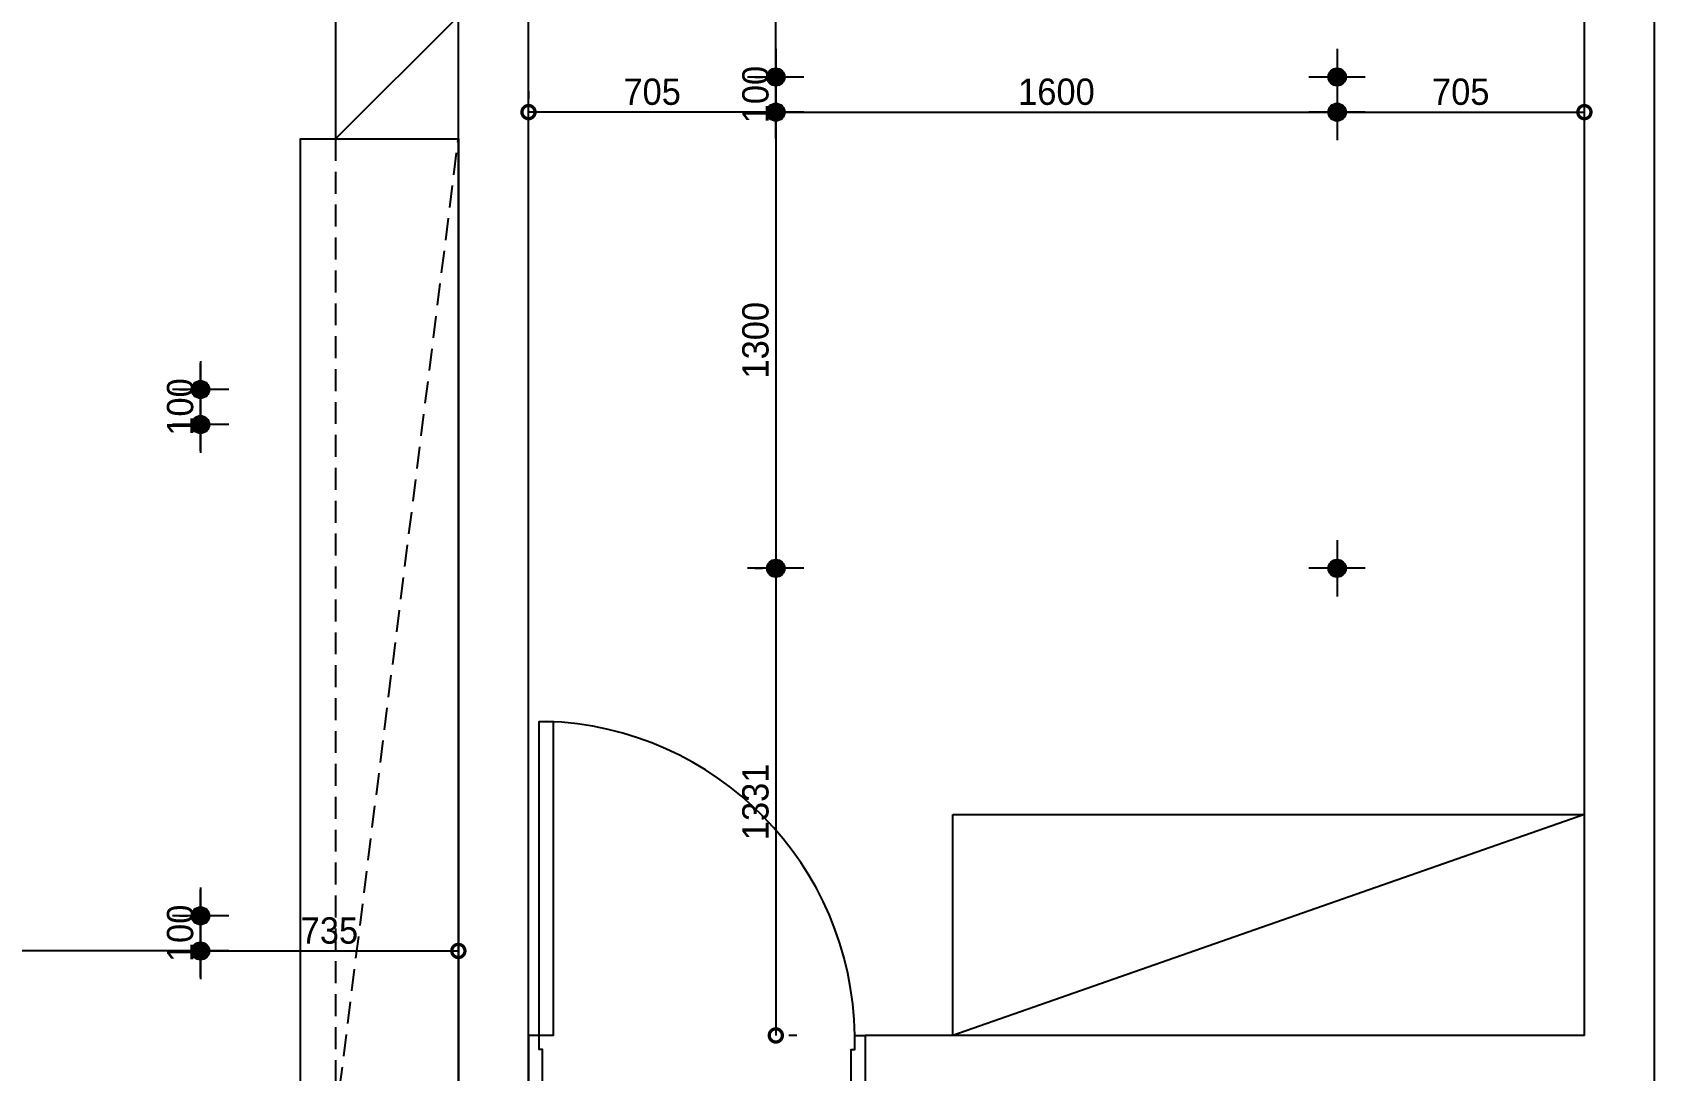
# Model space of a CAD drawing. Header units: inches. Extents: x -4181 to 116552, y 25636 to 44656.
# Drawn here: x 46543 to 51167, y 35096 to 38054 of the extents above; entities that cross this region are included whole.
import ezdxf

# ---------------------------------------------------------------- set-up
doc = ezdxf.new("R2010")
doc.units = ezdxf.units.IN
doc.header["$LTSCALE"] = 50
doc.header["$MEASUREMENT"] = 0
doc.linetypes.add('HIDDEN', pattern=[0.375, 0.25, -0.125])
for name, color, linetype in [('02-wal', 2, 'Continuous'), ('07-dim wal', 5, 'Continuous'), ('3TI-CE-LIGHT', 6, 'Continuous'), ('6fur', 6, 'Continuous'), ('CO-DO-FR', 7, 'Continuous'), ('CO-DOOR', 8, 'Continuous'), ('RC-LIGHT', 7, 'Continuous'), ('도면층2', 2, 'Continuous'), ('도면층4', 4, 'Continuous')]:
    doc.layers.add(name, color=color, linetype=linetype)
doc.styles.add('스타일1', font='HY울릉도M.TTF')
doc.dimstyles.new('30', dxfattribs={"dimscale": 30, "dimtxt": 2.5, "dimasz": 2.5, "dimexe": 1.25, "dimexo": 2, "dimtad": 1, "dimdec": 0, "dimtxsty": '스타일1', "dimblk": 'DOTSMALL', "dimcen": 2.5, "dimclrd": 1, "dimclre": 1, "dimclrt": 2, "dimadec": 0, "dimazin": 0, "dimtfac": 1, "dimtix": 1, "dimtmove": 0, "dimatfit": 3, "dimldrblk": 'DOTSMALL', "dimfxl": 1.25, "dimarcsym": 0})

# ---------------------------------------------------------------- blocks, each defined once
blk = doc.blocks.new('asfsd')
at = {"layer": '02-wal'}
for p, q in [((26035.6, 32792.4), (26035.6, 40417.4)), ((25835.6, 35487.4), (25835.6, 40217.4)), ((22625.6, 35287.4), (22625.6, 39057.4)), ((22825.6, 35287.4), (22825.6, 38992.4)), ((25835.6, 35487.4), (23785.6, 35487.4)), ((23785.6, 35487.4), (23785.6, 35287.4))]:
    blk.add_line(p, q, dxfattribs=at)
at = {"layer": 'CO-DO-FR'}
for points in [[(22825.6, 35487.4), (22825.6, 35237.4), (22855.6, 35237.4), (22855.6, 35277.4), (22865.6, 35277.4), (22865.6, 35447.4), (22855.6, 35447.4), (22855.6, 35487.4), (22825.6, 35487.4)], [(23785.6, 35487.4), (23785.6, 35237.4), (23755.6, 35237.4), (23755.6, 35277.4), (23745.6, 35277.4), (23745.6, 35447.4), (23755.6, 35447.4), (23755.6, 35487.4), (23785.6, 35487.4)]]:
    blk.add_lwpolyline(points, close=True, dxfattribs=at)
at = {"layer": 'CO-DOOR'}
blk.add_lwpolyline([(22895.6, 36382.4), (22895.6, 35487.4), (22855.6, 35487.4), (22855.6, 36382.4)], close=True, dxfattribs=at)
blk.add_arc((22847.1, 35474.2), 908.6, 0.8321, 88.1996, dxfattribs=at)
at = {"layer": '도면층2'}
blk.add_line((23785.6, 35487.4), (23785.6, 35287.4), dxfattribs=at)
at = {"layer": '도면층4'}
blk.add_line((23785.6, 35487.4), (23785.6, 35287.4), dxfattribs=at)
blk = doc.blocks.new('cjswjdeh')
at = {"layer": '3TI-CE-LIGHT', "color": 8}
for p, q in [((47757.4, 38100.7), (47407.4, 37750.7)), ((49167.4, 35195.7), (49167.4, 35825.7)), ((49167.4, 35825.7), (50967.4, 35825.7)), ((50967.4, 35825.7), (49167.4, 35195.7))]:
    blk.add_line(p, q, dxfattribs=at)
blk.add_lwpolyline([(47407.4, 37750.7), (47757.4, 37750.7), (47757.4, 38100.7), (47407.4, 38100.7)], close=True, dxfattribs=at)
at = {"layer": '3TI-CE-LIGHT', "color": 8, "linetype": 'HIDDEN', "ltscale": 5}
blk.add_lwpolyline([(47407.4, 37750.7), (47407.4, 34950.7), (47757.4, 37750.7)], dxfattribs=at)
at = {"layer": '6fur', "color": 8}
blk.add_lwpolyline([(47757.4, 34950.7), (47307.4, 34950.7), (47307.4, 37750.7), (47757.4, 37750.7)], close=True, dxfattribs=at)
at = {"layer": '6fur'}
blk.add_blockref('asfsd', (25131.8, -291.7), dxfattribs=at)
blk = doc.blocks.new('1')
at = {"linetype": 'Continuous'}
h = blk.add_hatch(color=4, dxfattribs=at)
h.dxf.hatch_style = 1
edge = h.paths.add_edge_path()
edge.add_arc((11539653.5, -14273503.8), 37.5, 0, 360)
at = {"color": 1, "linetype": 'Continuous'}
for p, q in [((11539653.5, -14273637.1), (11539653.5, -14273370.5)), ((11539520.2, -14273503.8), (11539786.8, -14273503.8))]:
    blk.add_line(p, q, dxfattribs=at)
at = {"color": 4, "linetype": 'Continuous'}
for radius in [41.5, 37.5]:
    blk.add_circle((11539653.5, -14273503.8), radius, dxfattribs=at)
blk = doc.blocks.new('_DOTSMALL')
at = {"color": 0, "linetype": 'ByBlock', "const_width": 0.5}
blk.add_lwpolyline([(-0.0625, 0, 1), (0.0625, 0, 1)], format="xyb", close=True, dxfattribs=at)
blk = doc.blocks.new('*D1251')
at = {"layer": '07-dim wal', "color": 1, "lineweight": -2}
for p, q in [((47022.4, 36861.6), (47022.4, 37111.6)), ((46962.4, 37036.6), (46984.9, 37036.6)), ((46962.4, 36936.6), (46984.9, 36936.6))]:
    blk.add_line(p, q, dxfattribs=at)
at = {"layer": 'Defpoints', "color": 0}
for p in [(47022.4, 37036.6), (47022.4, 37036.6), (47022.4, 36936.6)]:
    blk.add_point(p, dxfattribs=at)
at = {"layer": '07-dim wal', "color": 1, "lineweight": -2, "xscale": 75, "yscale": 75, "zscale": 75}
for p, rotation in [((47022.4, 37036.6), 270), ((47022.4, 36936.6), 90)]:
    blk.add_blockref('_DOTSMALL', p, dxfattribs=dict(at, rotation=rotation))
at = {"layer": '07-dim wal', "color": 2, "insert": (46964.7, 36986.6), "char_height": 75, "attachment_point": 5, "rotation": 90, "style": '스타일1'}
blk.add_mtext('100', dxfattribs=at)
blk = doc.blocks.new('*D1254')
at = {"layer": '07-dim wal', "color": 1, "lineweight": -2}
for p, q in [((47022.4, 35361.6), (47022.4, 35611.6)), ((46962.4, 35536.6), (46984.9, 35536.6)), ((46962.4, 35436.6), (46984.9, 35436.6))]:
    blk.add_line(p, q, dxfattribs=at)
at = {"layer": 'Defpoints', "color": 0}
for p in [(47022.4, 35536.6), (47022.4, 35536.6), (47022.4, 35436.6)]:
    blk.add_point(p, dxfattribs=at)
at = {"layer": '07-dim wal', "color": 1, "lineweight": -2, "xscale": 75, "yscale": 75, "zscale": 75}
for p, rotation in [((47022.4, 35536.6), 270), ((47022.4, 35436.6), 90)]:
    blk.add_blockref('_DOTSMALL', p, dxfattribs=dict(at, rotation=rotation))
at = {"layer": '07-dim wal', "color": 2, "insert": (46964.7, 35486.6), "char_height": 75, "attachment_point": 5, "rotation": 90, "style": '스타일1'}
blk.add_mtext('100', dxfattribs=at)
blk = doc.blocks.new('*D1264')
at = {"layer": '07-dim wal', "color": 1, "lineweight": -2}
for p, q in [((48662.4, 37886.9), (48662.4, 37864.4)), ((50262.4, 37886.9), (50262.4, 37864.4)), ((48662.4, 37826.9), (50262.4, 37826.9))]:
    blk.add_line(p, q, dxfattribs=at)
at = {"layer": 'Defpoints', "color": 0}
for p in [(48662.4, 37826.9), (50262.4, 37826.9), (50262.4, 37826.9)]:
    blk.add_point(p, dxfattribs=at)
at = {"layer": '07-dim wal', "color": 1, "lineweight": -2, "xscale": 75, "yscale": 75, "zscale": 75, "rotation": 180}
blk.add_blockref('_DOTSMALL', (48662.4, 37826.9), dxfattribs=at)
at = {"layer": '07-dim wal', "color": 1, "lineweight": -2, "xscale": 75, "yscale": 75, "zscale": 75}
blk.add_blockref('_DOTSMALL', (50262.4, 37826.9), dxfattribs=at)
at = {"layer": '07-dim wal', "color": 2, "insert": (49462.4, 37884.6), "char_height": 75, "attachment_point": 5, "style": '스타일1'}
blk.add_mtext('1600', dxfattribs=at)
blk = doc.blocks.new('*D1265')
at = {"layer": '07-dim wal', "color": 1, "lineweight": -2}
for p, q in [((48602.4, 37826.9), (48624.9, 37826.9)), ((48662.4, 37826.9), (48662.4, 36526.9)), ((48602.4, 36526.9), (48624.9, 36526.9))]:
    blk.add_line(p, q, dxfattribs=at)
at = {"layer": 'Defpoints', "color": 0}
for p in [(48662.4, 37826.9), (48662.4, 36526.9), (48662.4, 36526.9)]:
    blk.add_point(p, dxfattribs=at)
at = {"layer": '07-dim wal', "color": 1, "lineweight": -2, "xscale": 75, "yscale": 75, "zscale": 75}
for p, rotation in [((48662.4, 37826.9), 90), ((48662.4, 36526.9), 270)]:
    blk.add_blockref('_DOTSMALL', p, dxfattribs=dict(at, rotation=rotation))
at = {"layer": '07-dim wal', "color": 2, "insert": (48604.7, 37176.9), "char_height": 75, "attachment_point": 5, "rotation": 90, "style": '스타일1'}
blk.add_mtext('1300', dxfattribs=at)
blk = doc.blocks.new('*D1266')
at = {"layer": '07-dim wal', "color": 1, "lineweight": -2}
for p, q in [((48662.4, 37751.9), (48662.4, 38001.9)), ((48602.4, 37926.9), (48624.9, 37926.9)), ((48602.4, 37826.9), (48624.9, 37826.9))]:
    blk.add_line(p, q, dxfattribs=at)
at = {"layer": 'Defpoints', "color": 0}
for p in [(48662.4, 37926.9), (48662.4, 37926.9), (48662.4, 37826.9)]:
    blk.add_point(p, dxfattribs=at)
at = {"layer": '07-dim wal', "color": 1, "lineweight": -2, "xscale": 75, "yscale": 75, "zscale": 75}
for p, rotation in [((48662.4, 37926.9), 270), ((48662.4, 37826.9), 90)]:
    blk.add_blockref('_DOTSMALL', p, dxfattribs=dict(at, rotation=rotation))
at = {"layer": '07-dim wal', "color": 2, "insert": (48604.7, 37876.9), "char_height": 75, "attachment_point": 5, "rotation": 90, "style": '스타일1'}
blk.add_mtext('100', dxfattribs=at)
blk = doc.blocks.new('*D1267')
at = {"layer": '07-dim wal', "color": 1, "lineweight": -2}
for p, q in [((48602.4, 39226.9), (48624.9, 39226.9)), ((48662.4, 37926.9), (48662.4, 39226.9)), ((48602.4, 37926.9), (48624.9, 37926.9))]:
    blk.add_line(p, q, dxfattribs=at)
at = {"layer": 'Defpoints', "color": 0}
for p in [(48662.4, 39226.9), (48662.4, 39226.9), (48662.4, 37926.9)]:
    blk.add_point(p, dxfattribs=at)
at = {"layer": '07-dim wal', "color": 1, "lineweight": -2, "xscale": 75, "yscale": 75, "zscale": 75}
for p, rotation in [((48662.4, 39226.9), 90), ((48662.4, 37926.9), 270)]:
    blk.add_blockref('_DOTSMALL', p, dxfattribs=dict(at, rotation=rotation))
at = {"layer": '07-dim wal', "color": 2, "insert": (48604.7, 38576.9), "char_height": 75, "attachment_point": 5, "rotation": 90, "style": '스타일1'}
blk.add_mtext('1300', dxfattribs=at)
blk = doc.blocks.new('*D1268')
at = {"layer": '07-dim wal', "color": 1, "lineweight": -2}
for p, q in [((50262.4, 37886.9), (50262.4, 37864.4)), ((50262.4, 37826.9), (50967.4, 37826.9)), ((50967.4, 37836.8), (50967.4, 37864.4))]:
    blk.add_line(p, q, dxfattribs=at)
at = {"layer": 'Defpoints', "color": 0}
for p in [(50262.4, 37826.9), (50967.4, 37826.9), (50967.4, 37776.8)]:
    blk.add_point(p, dxfattribs=at)
at = {"layer": '07-dim wal', "color": 1, "lineweight": -2, "xscale": 75, "yscale": 75, "zscale": 75, "rotation": 180}
blk.add_blockref('_DOTSMALL', (50262.4, 37826.9), dxfattribs=at)
at = {"layer": '07-dim wal', "color": 1, "lineweight": -2, "xscale": 75, "yscale": 75, "zscale": 75}
blk.add_blockref('_DOTSMALL', (50967.4, 37826.9), dxfattribs=at)
at = {"layer": '07-dim wal', "color": 2, "insert": (50614.9, 37884.6), "char_height": 75, "attachment_point": 5, "style": '스타일1'}
blk.add_mtext('705', dxfattribs=at)
blk = doc.blocks.new('*D1269')
at = {"layer": '07-dim wal', "color": 1, "lineweight": -2}
for p, q in [((47957.4, 37886.9), (47957.4, 37864.4)), ((48662.4, 37886.9), (48662.4, 37864.4)), ((48662.4, 37826.9), (47957.4, 37826.9))]:
    blk.add_line(p, q, dxfattribs=at)
at = {"layer": 'Defpoints', "color": 0}
for p in [(47957.4, 37826.9), (47957.4, 37826.9), (48662.4, 37826.9)]:
    blk.add_point(p, dxfattribs=at)
at = {"layer": '07-dim wal', "color": 1, "lineweight": -2, "xscale": 75, "yscale": 75, "zscale": 75, "rotation": 180}
blk.add_blockref('_DOTSMALL', (47957.4, 37826.9), dxfattribs=at)
at = {"layer": '07-dim wal', "color": 1, "lineweight": -2, "xscale": 75, "yscale": 75, "zscale": 75}
blk.add_blockref('_DOTSMALL', (48662.4, 37826.9), dxfattribs=at)
at = {"layer": '07-dim wal', "color": 2, "insert": (48309.9, 37884.6), "char_height": 75, "attachment_point": 5, "style": '스타일1'}
blk.add_mtext('705', dxfattribs=at)
blk = doc.blocks.new('*D1271')
at = {"layer": '07-dim wal', "color": 1, "lineweight": -2}
for p, q in [((48662.4, 36526.9), (48662.4, 35195.7)), ((48722.4, 36526.9), (48699.9, 36526.9)), ((48722.4, 35195.7), (48699.9, 35195.7))]:
    blk.add_line(p, q, dxfattribs=at)
at = {"layer": 'Defpoints', "color": 0}
for p in [(48662.4, 36526.9), (48662.4, 35195.7), (48662.4, 35195.7)]:
    blk.add_point(p, dxfattribs=at)
at = {"layer": '07-dim wal', "color": 1, "lineweight": -2, "xscale": 75, "yscale": 75, "zscale": 75}
for p, rotation in [((48662.4, 36526.9), 90), ((48662.4, 35195.7), 270)]:
    blk.add_blockref('_DOTSMALL', p, dxfattribs=dict(at, rotation=rotation))
at = {"layer": '07-dim wal', "color": 2, "insert": (48604.7, 35861.3), "char_height": 75, "attachment_point": 5, "rotation": 90, "style": '스타일1'}
blk.add_mtext('1331', dxfattribs=at)
blk = doc.blocks.new('*D1304')
at = {"layer": '07-dim wal', "color": 1, "lineweight": -2}
for p, q in [((47757.4, 35764.1), (47757.4, 35399.1)), ((47022.4, 35496.6), (47022.4, 35474.1)), ((47022.4, 35436.6), (47757.4, 35436.6))]:
    blk.add_line(p, q, dxfattribs=at)
at = {"layer": 'Defpoints', "color": 0}
for p in [(47757.4, 35824.1), (47022.4, 35436.6), (47757.4, 35436.6)]:
    blk.add_point(p, dxfattribs=at)
at = {"layer": '07-dim wal', "color": 1, "lineweight": -2, "xscale": 75, "yscale": 75, "zscale": 75, "rotation": 180}
blk.add_blockref('_DOTSMALL', (47022.4, 35436.6), dxfattribs=at)
at = {"layer": '07-dim wal', "color": 1, "lineweight": -2, "xscale": 75, "yscale": 75, "zscale": 75}
blk.add_blockref('_DOTSMALL', (47757.4, 35436.6), dxfattribs=at)
at = {"layer": '07-dim wal', "color": 2, "insert": (47389.9, 35494.3), "char_height": 75, "attachment_point": 5, "style": '스타일1'}
blk.add_mtext('735', dxfattribs=at)
blk = doc.blocks.new('*D1305')
at = {"layer": '07-dim wal', "color": 1, "lineweight": -2}
for p, q in [((45522.4, 35496.6), (45522.4, 35474.1)), ((47022.4, 35496.6), (47022.4, 35474.1)), ((47022.4, 35436.6), (45522.4, 35436.6))]:
    blk.add_line(p, q, dxfattribs=at)
at = {"layer": 'Defpoints', "color": 0}
for p in [(45522.4, 35436.6), (45522.4, 35436.6), (47022.4, 35436.6)]:
    blk.add_point(p, dxfattribs=at)
at = {"layer": '07-dim wal', "color": 1, "lineweight": -2, "xscale": 75, "yscale": 75, "zscale": 75, "rotation": 180}
blk.add_blockref('_DOTSMALL', (45522.4, 35436.6), dxfattribs=at)
at = {"layer": '07-dim wal', "color": 1, "lineweight": -2, "xscale": 75, "yscale": 75, "zscale": 75}
blk.add_blockref('_DOTSMALL', (47022.4, 35436.6), dxfattribs=at)
at = {"layer": '07-dim wal', "color": 2, "insert": (46272.4, 35494.3), "char_height": 75, "attachment_point": 5, "style": '스타일1'}
blk.add_mtext('1500', dxfattribs=at)

msp = doc.modelspace()

# ---------------------------------------------------------------- block references
at = {"layer": '07-dim wal'}
msp.add_blockref('cjswjdeh', (0, 0), dxfattribs=at)
at = {"layer": 'RC-LIGHT', "xscale": 0.6024096385271789, "yscale": 0.6024096385271789, "zscale": 0.6024096385271789, "rotation": 180}
for p in [(7000260.9, -8560569.4), (7001860.9, -8560569.4), (7000260.9, -8560669.4), (7001860.9, -8560669.4), (6998620.9, -8561459.7), (6998620.9, -8561559.7), (7000260.9, -8561969.4), (7001860.9, -8561969.4), (6998620.9, -8562959.7), (6998620.9, -8563059.7)]:
    msp.add_blockref('1', p, dxfattribs=at)

# ---------------------------------------------------------------- dimensions: what is measured, and where the dimension line sits
at = {"layer": '07-dim wal'}
for base, p1, p2, picture, middle in [((48662.4, 39226.9), (48662.4, 37926.9), (48662.4, 39226.9), '*D1267', (48604.7, 38576.9)), ((48662.4, 37926.9), (48662.4, 37826.9), (48662.4, 37926.9), '*D1266', (48604.7, 37876.9)), ((48662.4, 36526.9), (48662.4, 37826.9), (48662.4, 36526.9), '*D1265', (48604.7, 37176.9)), ((47022.4, 37036.6), (47022.4, 36936.6), (47022.4, 37036.6), '*D1251', (46964.7, 36986.6)), ((48662.4, 35195.7), (48662.4, 36526.9), (48662.4, 35195.7), '*D1271', (48604.7, 35861.3)), ((47022.4, 35536.6), (47022.4, 35436.6), (47022.4, 35536.6), '*D1254', (46964.7, 35486.6))]:
    dim = msp.add_linear_dim(base=base, p1=p1, p2=p2, angle=90, dimstyle='30', dxfattribs=at)
    dim.commit()
    dim.dimension.update_dxf_attribs({"geometry": picture, "text_midpoint": middle})
for base, p1, p2, picture, middle in [((47957.4, 37826.9), (48662.4, 37826.9), (47957.4, 37826.9), '*D1269', (48309.9, 37884.6)), ((50262.4, 37826.9), (48662.4, 37826.9), (50262.4, 37826.9), '*D1264', (49462.4, 37884.6)), ((50967.4, 37826.9), (50262.4, 37826.9), (50967.4, 37776.8), '*D1268', (50614.9, 37884.6)), ((47757.4, 35436.6), (47022.4, 35436.6), (47757.4, 35824.1), '*D1304', (47389.9, 35494.3)), ((45522.4, 35436.6), (47022.4, 35436.6), (45522.4, 35436.6), '*D1305', (46272.4, 35494.3))]:
    dim = msp.add_linear_dim(base=base, p1=p1, p2=p2, dimstyle='30', dxfattribs=at)
    dim.commit()
    dim.dimension.update_dxf_attribs({"geometry": picture, "text_midpoint": middle})

doc.saveas('drawing.dxf')
